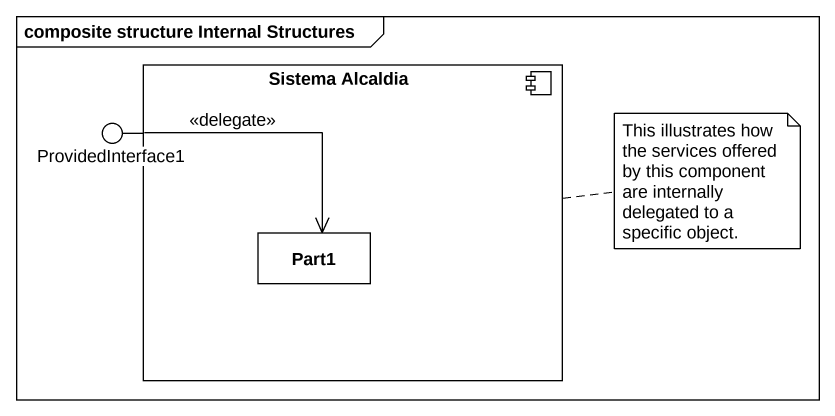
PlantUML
@startuml
mainframe composite structure Internal Structures
component "Sistema Alcaldia" as Sistema_Alcaldia {
  rectangle Part1
}
() ProvidedInterface1
Sistema_Alcaldia -left- ProvidedInterface1
ProvidedInterface1 --> Part1 : <<delegate>>
note right of Sistema_Alcaldia : This illustrates how the services offered by this component are internally delegated to a specific object.
@enduml
